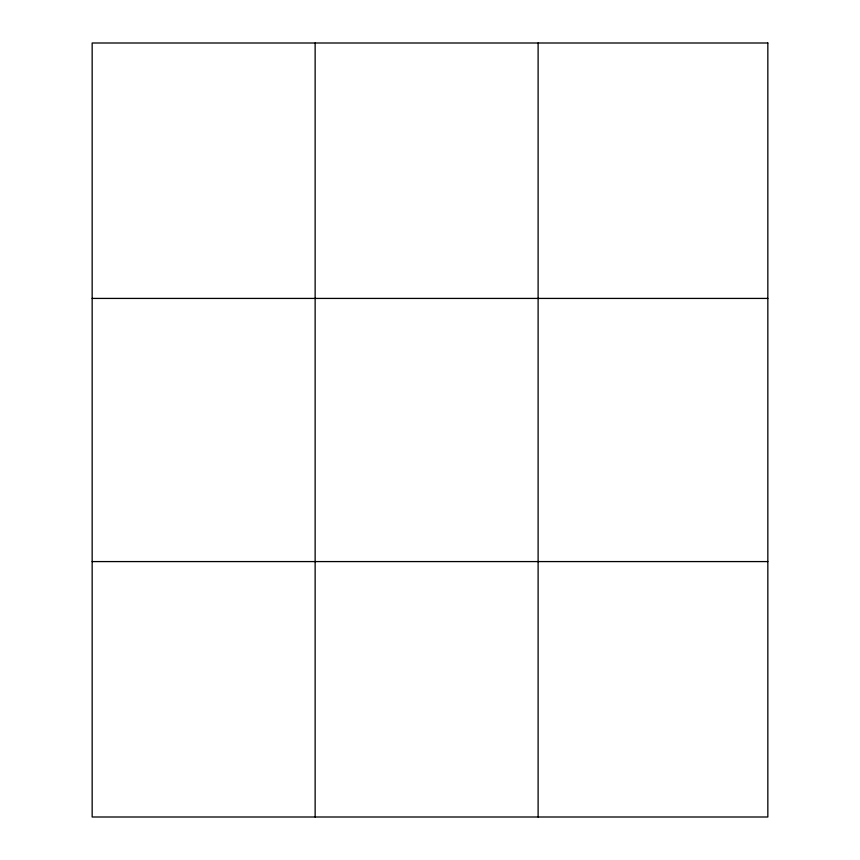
<?xml version="1.0" encoding="UTF-8"?>
<svg xmlns="http://www.w3.org/2000/svg" width="860" height="860" viewBox="0 0 860 860"><rect width="100%" height="100%" fill="white"/><g stroke="black" fill="none" stroke-linecap="round" stroke-linejoin="round"><path stroke-width="1.29" d="M315.136 43L315.136 817M538.113 43L538.113 817M92.16 298.42L767.84 298.42M92.16 561.58L767.84 561.58M767.84 43L767.84 817L92.16 817L92.16 43L767.84 43"/></g></svg>
